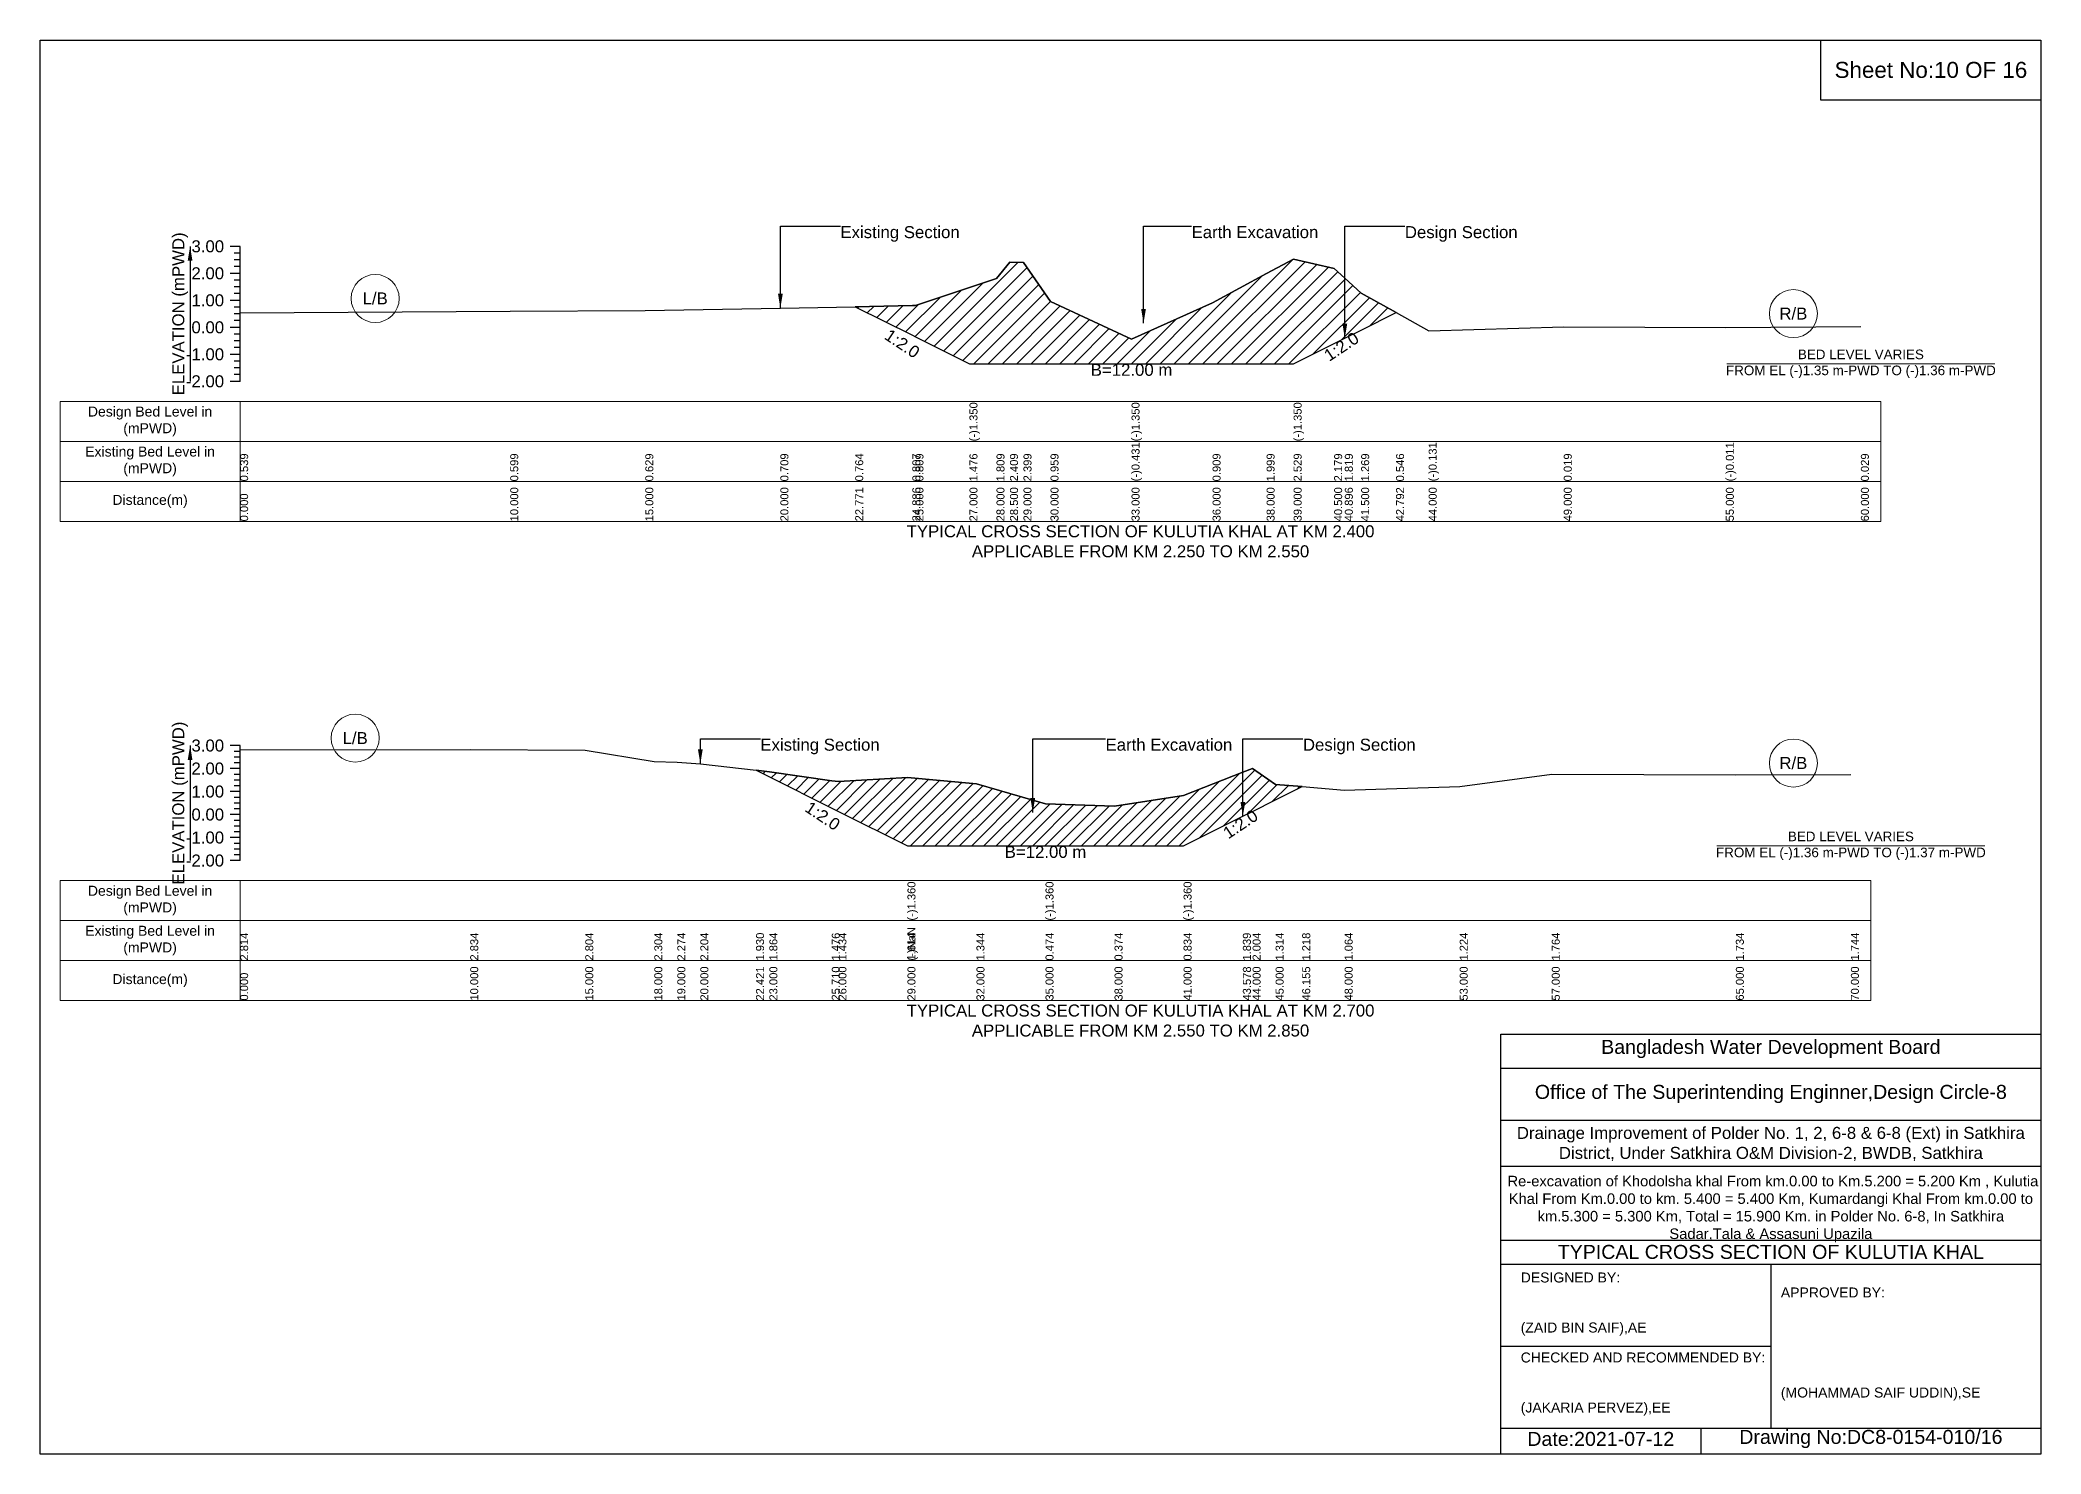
# Model space of a CAD drawing. Header units: inches. Extents: x 91000 to 568000, y -5656 to 0.
# Drawn here: x 340000 to 348000, y -5656 to 0 of the extents above; entities that cross this region are included whole.
import ezdxf

# ---------------------------------------------------------------- set-up
doc = ezdxf.new("R2010")
doc.units = ezdxf.units.IN
doc.header["$LTSCALE"] = 7
doc.header["$MEASUREMENT"] = 0
for name, color, linetype, lineweight in [('Cross section Data Border', 7, 'Continuous', 9), ('Cross Section Labels', 7, 'Continuous', 9), ('Existing_Bed_Level for Xsection', 7, 'Continuous', 25)]:
    doc.layers.add(name, color=color, linetype=linetype, lineweight=lineweight)
doc.styles.get("Standard").update_dxf_attribs({"font": 'arial.ttf'})
doc.dimstyles.get("Standard").update_dxf_attribs({"dimtxt": 0.18, "dimasz": 0.18, "dimexe": 0.18, "dimexo": 0.0625, "dimgap": 0.09, "dimtad": 0, "dimtih": 1, "dimtoh": 1, "dimdec": 4, "dimzin": 0, "dimdsep": 46, "dimtxsty": 'Standard', "dimcen": 0.09, "dimadec": 0, "dimazin": 0, "dimtfac": 1, "dimtdec": 4, "dimtofl": 0, "dimtmove": 0, "dimatfit": 3, "dimfxl": 1, "dimtolj": 1, "dimtzin": 0, "dimarcsym": 0})

msp = doc.modelspace()

# ---------------------------------------------------------------- hatches: boundary and pattern name
at = {"layer": 'Existing_Bed_Level for Xsection'}
h = msp.add_hatch(dxfattribs=at)
h.set_pattern_fill('ANSI31', color=256, scale=324, style=0)
h.paths.add_polyline_path([(343259.3, -1066.9), (343487.6, -1181.1), (343500, -1187.3), (343716, -1295.3), (343824, -1295.3), (343878, -1295.3), (343932, -1295.3), (344040, -1295.3), (344364, -1295.3), (344688, -1295.3), (344904, -1295.3), (345012, -1295.3), (345174, -1214.3), (345216.7, -1192.9), (345282, -1160.3), (345421.5, -1090.5), (345282, -1012.4), (345216.7, -953), (345174, -914.1), (345012, -876.3), (344904, -933.6), (344688, -1051.3), (344364, -1196), (344040, -1045.9), (343932, -890.4), (343878, -889.3), (343824, -954.1), (343716, -990.1), (343500, -1062.1), (343487.6, -1062.3)])
h = msp.add_hatch(dxfattribs=at)
h.set_pattern_fill('ANSI31', color=256, scale=276, style=0)
h.paths.add_polyline_path([(342862.7, -2920.9), (342916, -2947.5), (343165.4, -3072.2), (343192, -3085.5), (343468, -3223.5), (343744, -3223.5), (344020, -3223.5), (344296, -3223.5), (344572, -3223.5), (344809.1, -3105), (344848, -3085.5), (344940, -3039.5), (345046.3, -2986.4), (344940, -2977.5), (344848, -2914), (344809.1, -2929.2), (344572, -3021.7), (344296, -3064), (344020, -3054.8), (343744, -2974.8), (343468, -2949.9), (343192, -2966.5), (343165.4, -2962.7), (342916, -2926.9)])

# ---------------------------------------------------------------- linework, layer by layer
for points in [[(340000, 0), (348000, 0), (348000, -5656), (340000, -5656)], [(347120, 0), (348000, 0), (348000, -240), (347120, -240)]]:
    msp.add_lwpolyline(points, close=True)
for points in [[(345840, -5656), (345840, -3976), (348000, -3976)], [(345840, -4112), (348000, -4112)], [(345840, -4320), (348000, -4320)], [(345840, -4504), (348000, -4504)], [(345840, -4800), (348000, -4800)], [(345840, -4896), (348000, -4896)], [(346920, -4896), (346920, -5552)], [(345840, -5224), (346920, -5224)], [(345840, -5552), (348000, -5552)], [(346640, -5552), (346640, -5656)]]:
    msp.add_lwpolyline(points)
at = {"layer": 'Cross section Data Border'}
for points in [[(340080, -1445.5), (347360, -1445.5), (347360, -1925.5), (340080, -1925.5)], [(340080, -3362.4), (347320, -3362.4), (347320, -3842.4), (340080, -3842.4)]]:
    msp.add_lwpolyline(points, close=True, dxfattribs=at)
for points in [[(340800, -1445.5), (340800, -1925.5)], [(340080, -1605.5), (347360, -1605.5)], [(340080, -1765.5), (347360, -1765.5)], [(340800, -3362.4), (340800, -3842.4)], [(340080, -3522.4), (347320, -3522.4)], [(340080, -3682.4), (347320, -3682.4)]]:
    msp.add_lwpolyline(points, dxfattribs=at)
at = {"layer": 'Cross Section Labels'}
for points in [[(346744.2, -1295.3), (347815.8, -1295.3)], [(346704.2, -3223.5), (347775.8, -3223.5)]]:
    msp.add_lwpolyline(points, dxfattribs=at)
for centre in [(341340, -1034), (347010, -1094.5), (341260, -2792.6), (347010, -2892.4)]:
    msp.add_circle(centre, 96, dxfattribs=at)
at = {"layer": 'Existing_Bed_Level for Xsection'}
for points in [[(340800, -825.5), (340760, -825.5)], [(340800, -852.5), (340776, -852.5)], [(340800, -879.5), (340776, -879.5)], [(340800, -1365.5), (340800, -1257.5), (340800, -1149.5), (340800, -1041.5), (340800, -933.5), (340800, -825.5)], [(340800, -1091.2), (341880, -1084.8), (342420, -1081.5), (342960, -1072.9), (343259.3, -1066.9), (343487.6, -1062.3), (343500, -1062.1), (343716, -990.1), (343716, -990.1), (343824, -954.1), (343878, -889.3), (343932, -890.4), (344040, -1045.9), (344364, -1196), (344364, -1196), (344688, -1051.3), (344904, -933.6), (345012, -876.3), (345012, -876.3), (345174, -914.1), (345216.7, -953), (345282, -1012.4), (345421.5, -1090.5), (345552, -1163.6), (346092, -1147.4), (346740, -1150.6), (347280, -1146.3)], [(340800, -933.5), (340760, -933.5)], [(340800, -906.5), (340776, -906.5)], [(340800, -960.5), (340776, -960.5)], [(340800, -987.5), (340776, -987.5)], [(340800, -1014.5), (340776, -1014.5)], [(340800, -1041.5), (340760, -1041.5)], [(340800, -1068.5), (340776, -1068.5)], [(340800, -1095.5), (340776, -1095.5)], [(340800, -1149.5), (340760, -1149.5)], [(340800, -1122.5), (340776, -1122.5)], [(340800, -1176.5), (340776, -1176.5)], [(340800, -1257.5), (340760, -1257.5)], [(340800, -1203.5), (340776, -1203.5)], [(340800, -1230.5), (340776, -1230.5)], [(340800, -1284.5), (340776, -1284.5)], [(340800, -1311.5), (340776, -1311.5)], [(340800, -1338.5), (340776, -1338.5)], [(340800, -1365.5), (340760, -1365.5)], [(340800, -2822.4), (340760, -2822.4)], [(340800, -2845.4), (340776, -2845.4)], [(340800, -2868.4), (340776, -2868.4)], [(340800, -3282.4), (340800, -3190.4), (340800, -3098.4), (340800, -3006.4), (340800, -2914.4), (340800, -2822.4)], [(340800, -2839.5), (341720, -2837.7), (342180, -2840.4), (342456, -2886.4), (342548, -2889.2), (342640, -2895.6), (342862.7, -2920.9), (342916, -2926.9), (343165.4, -2962.7), (343192, -2966.5), (343468, -2949.9), (343468, -2949.9), (343744, -2974.8), (344020, -3054.8), (344020, -3054.8), (344296, -3064), (344572, -3021.7), (344572, -3021.7), (344809.1, -2929.2), (344848, -2914), (344940, -2977.5), (345046.3, -2986.4), (345216, -3000.5), (345676, -2985.8), (346044, -2936.1), (346780, -2938.9), (347240, -2938)], [(340800, -2914.4), (340760, -2914.4)], [(340800, -2891.4), (340776, -2891.4)], [(340800, -2937.4), (340776, -2937.4)], [(340800, -3006.4), (340760, -3006.4)], [(340800, -2960.4), (340776, -2960.4)], [(340800, -2983.4), (340776, -2983.4)], [(340800, -3029.4), (340776, -3029.4)], [(340800, -3098.4), (340760, -3098.4)], [(340800, -3052.4), (340776, -3052.4)], [(340800, -3075.4), (340776, -3075.4)], [(340800, -3190.4), (340760, -3190.4)], [(340800, -3121.4), (340776, -3121.4)], [(340800, -3144.4), (340776, -3144.4)], [(340800, -3167.4), (340776, -3167.4)], [(340800, -3213.4), (340776, -3213.4)], [(340800, -3236.4), (340776, -3236.4)], [(340800, -3259.4), (340776, -3259.4)], [(340800, -3282.4), (340760, -3282.4)]]:
    msp.add_lwpolyline(points, dxfattribs=at)
for points in [[(343259.3, -1066.9), (343487.6, -1181.1), (343500, -1187.3), (343716, -1295.3), (343716, -1295.3), (343824, -1295.3), (343878, -1295.3), (343932, -1295.3), (344040, -1295.3), (344364, -1295.3), (344364, -1295.3), (344688, -1295.3), (344904, -1295.3), (345012, -1295.3), (345012, -1295.3), (345174, -1214.3), (345216.7, -1192.9), (345282, -1160.3), (345421.5, -1090.5), (345282, -1012.4), (345216.7, -953), (345174, -914.1), (345012, -876.3), (345012, -876.3), (344904, -933.6), (344688, -1051.3), (344364, -1196), (344364, -1196), (344040, -1045.9), (343932, -890.4), (343878, -889.3), (343824, -954.1), (343716, -990.1), (343716, -990.1), (343500, -1062.1), (343487.6, -1062.3)], [(342862.7, -2920.9), (342862.7, -2920.9), (342916, -2947.5), (343165.4, -3072.2), (343192, -3085.5), (343468, -3223.5), (343468, -3223.5), (343744, -3223.5), (344020, -3223.5), (344020, -3223.5), (344296, -3223.5), (344572, -3223.5), (344572, -3223.5), (344809.1, -3105), (344848, -3085.5), (344940, -3039.5), (345046.3, -2986.4), (344940, -2977.5), (344848, -2914), (344809.1, -2929.2), (344572, -3021.7), (344572, -3021.7), (344296, -3064), (344020, -3054.8), (344020, -3054.8), (343744, -2974.8), (343468, -2949.9), (343468, -2949.9), (343192, -2966.5), (343165.4, -2962.7), (342916, -2926.9), (342862.7, -2920.9)]]:
    msp.add_lwpolyline(points, close=True, dxfattribs=at)

# ---------------------------------------------------------------- texts
at = {"attachment_point": 5}
for s, insert, char_height in [('Sheet No:10 OF 16', (347560, -120), 64), ('Bangladesh Water Development Board', (346920, -4036), 56), ('Office of The Superintending Enginner,Design Circle-8', (346920, -4216), 56)]:
    msp.add_mtext(s, dxfattribs=dict(at, insert=insert, char_height=char_height))
for s, insert, char_height, width, attachment_point in [('Drainage Improvement of Polder No. 1, 2, 6-8 & 6-8 (Ext) in Satkhira District, Under Satkhira O&M Division-2, BWDB, Satkhira', (346920, -4416), 48, 2240, 5), (' Re-excavation of Khodolsha khal From km.0.00 to Km.5.200 = 5.200 Km , Kulutia Khal From Km.0.00 to km. 5.400 = 5.400 Km, Kumardangi Khal From km.0.00 to km.5.300 = 5.300 Km, Total = 15.900 Km. in Polder No. 6-8, In Satkhira Sadar,Tala & Assasuni Upazila', (346920, -4676), 42.1524, 2160, 5), ('TYPICAL CROSS SECTION OF KULUTIA KHAL', (346920, -4848), 56, 2240, 5), ('DESIGNED BY:^J^J^J(ZAID BIN SAIF),AE', (345920, -5056), 40, 1120, 4), ('APPROVED BY:^J^J^J^J^J^J(MOHAMMAD SAIF UDDIN),SE', (346960, -5216), 40, 1120, 4), ('CHECKED AND RECOMMENDED BY:^J^J^J(JAKARIA PERVEZ),EE', (345920, -5376), 40, 1120, 4), ('Date:2021-07-12', (346240, -5596), 56, 1120, 5), ('Drawing No:DC8-0154-010/16', (347320, -5596), 56, 1760, 5)]:
    msp.add_mtext(s, dxfattribs=dict(insert=insert, char_height=char_height, width=width, attachment_point=attachment_point))
at = {"layer": 'Cross section Data Border', "char_height": 40, "width": 640, "attachment_point": 5}
for s, insert in [('Design Bed Level in (mPWD)', (340440, -1525.5)), ('Existing Bed Level in (mPWD)', (340440, -1685.5)), ('Distance(m)', (340440, -1845.5)), ('Design Bed Level in (mPWD)', (340440, -3442.4)), ('Existing Bed Level in (mPWD)', (340440, -3602.4)), ('Distance(m)', (340440, -3762.4))]:
    msp.add_mtext(s, dxfattribs=dict(at, insert=insert))
at = {"layer": 'Cross Section Labels'}
for s, insert, char_height, attachment_point in [('Existing Section', (343200, -744.5), 48, 1), ('Earth Excavation', (344604, -744.5), 48, 1), ('Design Section', (345456.7, -744.5), 48, 1), ('L/B', (341340, -1034), 48, 5), ('R/B', (347010, -1094.5), 48, 5), ('BED LEVEL VARIES ^JFROM EL (-)1.35 m-PWD TO (-)1.36 m-PWD', (347280, -1295.3), 38.4, 5), ('B=12.00 m', (344364, -1295.3), 48, 2), ('TYPICAL CROSS SECTION OF KULUTIA KHAL AT KM 2.400^JAPPLICABLE FROM KM 2.250 TO KM 2.550', (344400, -2005.5), 48, 5), ('L/B', (341260, -2792.6), 48, 5), ('Existing Section', (342880, -2794.8), 48, 1), ('Earth Excavation', (344260, -2794.8), 48, 1), ('Design Section', (345049.1, -2794.8), 48, 1), ('R/B', (347010, -2892.4), 48, 5), ('BED LEVEL VARIES ^JFROM EL (-)1.36 m-PWD TO (-)1.37 m-PWD', (347240, -3223.5), 38.4, 5), ('B=12.00 m', (344020, -3223.5), 48, 2), ('TYPICAL CROSS SECTION OF KULUTIA KHAL AT KM 2.700^JAPPLICABLE FROM KM 2.550 TO KM 2.850', (344400, -3922.4), 48, 5)]:
    msp.add_mtext(s, dxfattribs=dict(at, insert=insert, char_height=char_height, attachment_point=attachment_point))
at = {"layer": 'Cross Section Labels', "char_height": 48, "attachment_point": 2}
for insert, rotation in [((343460.6, -1194.6), 326.30993), ((345189.7, -1206.4), 33.69007), ((343142.4, -3083.7), 326.30993), ((344786.1, -3116.5), 33.69007)]:
    msp.add_mtext('1:2.0', dxfattribs=dict(at, insert=insert, rotation=rotation))
at = {"layer": 'Existing_Bed_Level for Xsection', "rotation": 90}
for s, insert, char_height, attachment_point in [('ELEVATION (mPWD)', (340560, -1095.5), 48, 5), ('(-)1.350', (343716, -1605.5), 32, 1), ('(-)1.350', (344364, -1605.5), 32, 1), ('(-)1.350', (345012, -1605.5), 32, 1), ('0.539', (340800, -1765.5), 32, 1), ('0.599', (341880, -1765.5), 32, 1), ('0.629', (342420, -1765.5), 32, 1), ('0.709', (342960, -1765.5), 32, 1), ('0.764', (343259.3, -1765.5), 32, 1), ('0.807', (343487.6, -1765.5), 32, 1), ('0.809', (343500, -1765.5), 32, 1), ('1.476', (343716, -1765.5), 32, 1), ('1.476', (343716, -1765.5), 32, 1), ('1.476', (343716, -1765.5), 32, 1), ('1.809', (343824, -1765.5), 32, 1), ('2.409', (343878, -1765.5), 32, 1), ('2.399', (343932, -1765.5), 32, 1), ('0.959', (344040, -1765.5), 32, 1), ('(-)0.431', (344364, -1765.5), 32, 1), ('(-)0.431', (344364, -1765.5), 32, 1), ('(-)0.431', (344364, -1765.5), 32, 1), ('0.909', (344688, -1765.5), 32, 1), ('1.999', (344904, -1765.5), 32, 1), ('2.529', (345012, -1765.5), 32, 1), ('2.529', (345012, -1765.5), 32, 1), ('2.529', (345012, -1765.5), 32, 1), ('2.179', (345174, -1765.5), 32, 1), ('1.819', (345216.7, -1765.5), 32, 1), ('1.269', (345282, -1765.5), 32, 1), ('0.546', (345421.5, -1765.5), 32, 1), ('(-)0.131', (345552, -1765.5), 32, 1), ('0.019', (346092, -1765.5), 32, 1), ('(-)0.011', (346740, -1765.5), 32, 1), ('0.029', (347280, -1765.5), 32, 1), ('0.000', (340800, -1925.5), 32, 1), ('10.000', (341880, -1925.5), 32, 1), ('15.000', (342420, -1925.5), 32, 1), ('20.000', (342960, -1925.5), 32, 1), ('22.771', (343259.3, -1925.5), 32, 1), ('24.886', (343487.6, -1925.5), 32, 1), ('25.000', (343500, -1925.5), 32, 1), ('27.000', (343716, -1925.5), 32, 1), ('27.000', (343716, -1925.5), 32, 1), ('27.000', (343716, -1925.5), 32, 1), ('28.000', (343824, -1925.5), 32, 1), ('28.500', (343878, -1925.5), 32, 1), ('29.000', (343932, -1925.5), 32, 1), ('30.000', (344040, -1925.5), 32, 1), ('33.000', (344364, -1925.5), 32, 1), ('33.000', (344364, -1925.5), 32, 1), ('33.000', (344364, -1925.5), 32, 1), ('36.000', (344688, -1925.5), 32, 1), ('38.000', (344904, -1925.5), 32, 1), ('39.000', (345012, -1925.5), 32, 1), ('39.000', (345012, -1925.5), 32, 1), ('39.000', (345012, -1925.5), 32, 1), ('40.500', (345174, -1925.5), 32, 1), ('40.896', (345216.7, -1925.5), 32, 1), ('41.500', (345282, -1925.5), 32, 1), ('42.792', (345421.5, -1925.5), 32, 1), ('44.000', (345552, -1925.5), 32, 1), ('49.000', (346092, -1925.5), 32, 1), ('55.000', (346740, -1925.5), 32, 1), ('60.000', (347280, -1925.5), 32, 1), ('ELEVATION (mPWD)', (340560, -3052.4), 48, 5), ('(-)1.360', (343468, -3522.4), 32, 1), ('(-)1.360', (344020, -3522.4), 32, 1), ('(-)1.360', (344572, -3522.4), 32, 1), ('2.814', (340800, -3682.4), 32, 1), ('2.834', (341720, -3682.4), 32, 1), ('2.804', (342180, -3682.4), 32, 1), ('2.304', (342456, -3682.4), 32, 1), ('2.274', (342548, -3682.4), 32, 1), ('2.204', (342640, -3682.4), 32, 1), ('1.930', (342862.7, -3682.4), 32, 1), ('1.864', (342916, -3682.4), 32, 1), ('1.476', (343165.4, -3682.4), 32, 1), ('1.434', (343192, -3682.4), 32, 1), ('(-)NaN', (343468, -3682.4), 32, 1), ('(-)NaN', (343468, -3682.4), 32, 1), ('1.614', (343468, -3682.4), 32, 1), ('1.614', (343468, -3682.4), 32, 1), ('1.344', (343744, -3682.4), 32, 1), ('0.474', (344020, -3682.4), 32, 1), ('0.474', (344020, -3682.4), 32, 1), ('0.474', (344020, -3682.4), 32, 1), ('0.374', (344296, -3682.4), 32, 1), ('0.834', (344572, -3682.4), 32, 1), ('0.834', (344572, -3682.4), 32, 1), ('1.839', (344809.1, -3682.4), 32, 1), ('2.004', (344848, -3682.4), 32, 1), ('1.314', (344940, -3682.4), 32, 1), ('1.218', (345046.3, -3682.4), 32, 1), ('1.064', (345216, -3682.4), 32, 1), ('1.224', (345676, -3682.4), 32, 1), ('1.764', (346044, -3682.4), 32, 1), ('1.734', (346780, -3682.4), 32, 1), ('1.744', (347240, -3682.4), 32, 1), ('0.000', (340800, -3842.4), 32, 1), ('10.000', (341720, -3842.4), 32, 1), ('15.000', (342180, -3842.4), 32, 1), ('18.000', (342456, -3842.4), 32, 1), ('19.000', (342548, -3842.4), 32, 1), ('20.000', (342640, -3842.4), 32, 1), ('22.421', (342862.7, -3842.4), 32, 1), ('23.000', (342916, -3842.4), 32, 1), ('25.710', (343165.4, -3842.4), 32, 1), ('26.000', (343192, -3842.4), 32, 1), ('29.000', (343468, -3842.4), 32, 1), ('29.000', (343468, -3842.4), 32, 1), ('29.000', (343468, -3842.4), 32, 1), ('32.000', (343744, -3842.4), 32, 1), ('35.000', (344020, -3842.4), 32, 1), ('35.000', (344020, -3842.4), 32, 1), ('35.000', (344020, -3842.4), 32, 1), ('38.000', (344296, -3842.4), 32, 1), ('41.000', (344572, -3842.4), 32, 1), ('41.000', (344572, -3842.4), 32, 1), ('41.000', (344572, -3842.4), 32, 1), ('43.578', (344809.1, -3842.4), 32, 1), ('44.000', (344848, -3842.4), 32, 1), ('45.000', (344940, -3842.4), 32, 1), ('46.155', (345046.3, -3842.4), 32, 1), ('48.000', (345216, -3842.4), 32, 1), ('53.000', (345676, -3842.4), 32, 1), ('57.000', (346044, -3842.4), 32, 1), ('65.000', (346780, -3842.4), 32, 1), ('70.000', (347240, -3842.4), 32, 1)]:
    msp.add_mtext(s, dxfattribs=dict(at, insert=insert, char_height=char_height, attachment_point=attachment_point))
at = {"layer": 'Existing_Bed_Level for Xsection', "char_height": 48, "attachment_point": 6}
for s, insert in [('3.00', (340736, -825.5)), ('2.00', (340736, -933.5)), ('1.00', (340736, -1041.5)), ('0.00', (340736, -1149.5)), ('-1.00', (340736, -1257.5)), ('-2.00', (340736, -1365.5)), ('3.00', (340736, -2822.4)), ('2.00', (340736, -2914.4)), ('1.00', (340736, -3006.4)), ('0.00', (340736, -3098.4)), ('-1.00', (340736, -3190.4)), ('-2.00', (340736, -3282.4))]:
    msp.add_mtext(s, dxfattribs=dict(at, insert=insert))

# ---------------------------------------------------------------- leaders
at = {"layer": 'Cross Section Labels', "annotation_type": 0, "has_hookline": 1, "hookline_direction": 0}
for points, text_width in [([(342960, -1072.9), (342960, -744.5), (343199.9, -744.5)], 467.2), ([(344411.9, -1133), (344411.9, -744.5), (344603.9, -744.5)], 497), ([(345216.7, -1192.9), (345216.7, -744.5), (345456.7, -744.5)], 441.2), ([(342640, -2895.6), (342640, -2794.8), (342879.9, -2794.8)], 467.2), ([(343969.1, -3090.2), (343969.1, -2794.8), (344259.9, -2794.8)], 497), ([(344809.1, -3105), (344809.1, -2794.8), (345049.1, -2794.8)], 441.2)]:
    msp.add_leader(points, dimstyle='Standard', override={"dimasz": 57.6}, dxfattribs=dict(at, text_width=text_width))
at = {"layer": 'Existing_Bed_Level for Xsection'}
for points in [[(340600, -825.5), (340600, -1365.5)], [(340600, -2822.4), (340600, -3282.4)]]:
    msp.add_leader(points, dimstyle='Standard', override={"dimasz": 57.6}, dxfattribs=at)

doc.saveas('drawing.dxf')
